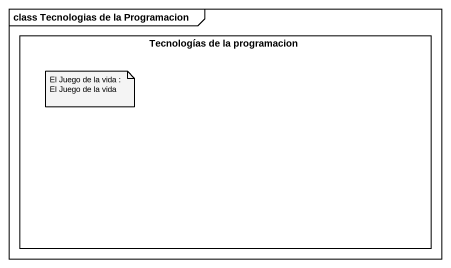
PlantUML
@startuml
mainframe class Tecnologias de la Programacion
rectangle "Tecnologías de la programacion" as Tecnologías_de_la
note as N1
  El Juego de la vida : El Juego de la vida
end note
@enduml
